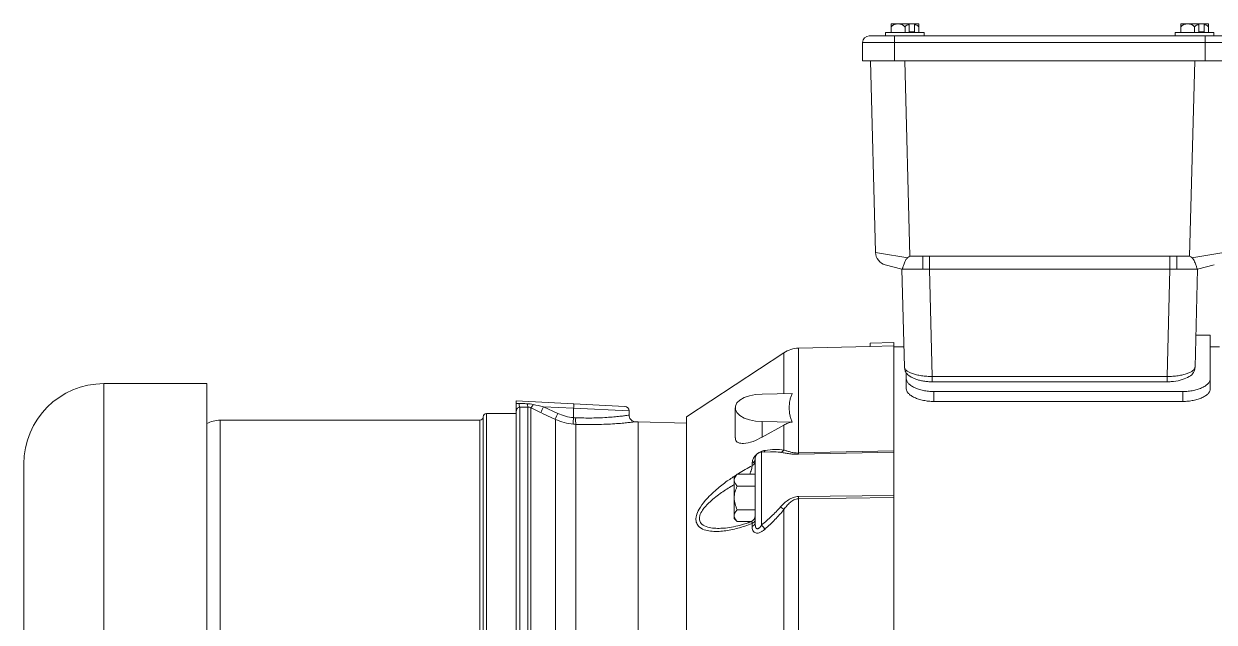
# Paper-space layout '_Bottom' of a CAD drawing. Header units: inches. Extents: x -13 to 10, y -4.5 to 6.8.
# Drawn here: x -13.03 to -2.26, y 1.44 to 6.85 of the extents above; entities that cross this region are included whole.
import ezdxf

# ---------------------------------------------------------------- set-up
doc = ezdxf.new("R2010")
doc.units = ezdxf.units.IN
doc.header["$MEASUREMENT"] = 0

psp = doc.layouts.new('_Bottom')

# ---------------------------------------------------------------- linework, layer by layer
at = {"color": 7, "linetype": 'Continuous', "lineweight": 15}
for p, q in [((-5.182, 6.849), (-5.182, 6.77)), ((-5.182, 6.849), (-4.931, 6.849)), ((-5.056, 6.822), (-5.056, 6.77)), ((-5.017, 6.845), (-5.017, 6.775)), ((-4.971, 6.775), (-4.971, 6.845)), ((-4.931, 6.849), (-4.931, 6.77)), ((-2.562, 6.849), (-2.562, 6.77)), ((-2.562, 6.849), (-2.312, 6.849)), ((-2.437, 6.822), (-2.437, 6.77)), ((-2.397, 6.845), (-2.397, 6.775)), ((-2.351, 6.775), (-2.351, 6.845)), ((-2.312, 6.849), (-2.312, 6.77)), ((-2.054, 6.679), (-5.439, 6.679)), ((-5.439, 6.515), (-5.439, 6.679)), ((-5.379, 6.739), (-2.115, 6.739)), ((-5.231, 6.77), (-5.231, 6.739)), ((-4.883, 6.77), (-5.231, 6.77)), ((-5.152, 6.739), (-5.152, 6.515)), ((-5.017, 6.775), (-4.971, 6.775)), ((-4.883, 6.739), (-4.883, 6.77)), ((-2.611, 6.77), (-2.611, 6.739)), ((-2.263, 6.77), (-2.611, 6.77)), ((-2.397, 6.775), (-2.351, 6.775)), ((-2.341, 6.515), (-2.341, 6.739)), ((-2.263, 6.739), (-2.263, 6.77)), ((-2.054, 6.515), (-5.439, 6.515)), ((-5.323, 4.783), (-5.368, 6.515)), ((-5.058, 6.515), (-5.012, 4.747)), ((-2.481, 4.747), (-2.435, 6.515)), ((-5.012, 4.747), (-4.895, 4.747)), ((-4.895, 4.63), (-4.895, 4.747)), ((-4.834, 4.747), (-2.659, 4.747)), ((-4.834, 4.63), (-4.834, 4.747)), ((-2.659, 4.63), (-2.659, 4.747)), ((-2.598, 4.747), (-2.481, 4.747)), ((-2.598, 4.63), (-2.598, 4.747)), ((-5.084, 4.63), (-5.234, 4.67)), ((-2.259, 4.67), (-2.409, 4.63)), ((-5.084, 4.63), (-2.409, 4.63)), ((-5.061, 3.745), (-5.084, 4.63)), ((-4.834, 4.63), (-4.809, 3.661)), ((-2.684, 3.661), (-2.659, 4.63)), ((-2.409, 4.63), (-2.432, 3.745)), ((-2.294, 4.035), (-2.424, 4.035)), ((-2.294, 4.035), (-2.294, 3.549)), ((-5.372, 3.933), (-6.02, 3.916)), ((-5.372, 3.963), (-5.157, 3.969)), ((-5.372, 3.963), (-5.372, 3.933)), ((-5.157, 3.939), (-5.372, 3.933)), ((-5.157, 3.969), (-5.157, 2.989)), ((-5.066, 3.928), (-5.157, 3.928)), ((-2.211, 3.928), (-2.294, 3.928)), ((-6.151, 3.875), (-7.032, 3.296)), ((-5.044, 3.692), (-5.044, 3.549)), ((-11.371, 3.596), (-12.302, 3.596)), ((-11.371, 3.596), (-11.371, -0.003)), ((-4.809, 3.661), (-2.684, 3.661)), ((-4.809, 3.613), (-4.809, 3.661)), ((-2.684, 3.613), (-4.809, 3.613)), ((-2.684, 3.613), (-2.684, 3.661)), ((-6.077, 3.506), (-6.348, 3.502)), ((-4.794, 3.524), (-4.794, 3.435)), ((-2.544, 3.524), (-4.794, 3.524)), ((-2.544, 3.524), (-2.544, 3.435)), ((-8.572, 3.44), (-7.589, 3.389)), ((-8.572, 3.415), (-8.572, 3.44)), ((-8.572, 3.351), (-8.572, -3.351)), ((-8.541, 3.383), (-8.541, -3.383)), ((-8.467, 3.384), (-8.467, -3.384)), ((-8.441, 3.378), (-8.441, -3.378)), ((-8.327, 3.387), (-8.197, 3.327)), ((-8.054, 3.373), (-8.327, 3.387)), ((-8.054, 3.289), (-8.054, 3.373)), ((-7.551, 3.311), (-7.551, 3.349)), ((-6.592, 3.377), (-6.592, 3.107)), ((-4.794, 3.435), (-2.544, 3.435)), ((-8.901, 3.265), (-11.252, 3.265)), ((-8.871, 3.295), (-8.871, -3.295)), ((-8.572, 3.325), (-8.841, 3.325)), ((-8.219, 3.273), (-8.219, -3.273)), ((-7.471, 3.25), (-7.496, 3.251)), ((-7.032, 3.238), (-7.471, 3.25)), ((-7.471, 3.25), (-7.471, -3.25)), ((-7.032, -3.296), (-7.032, 3.296)), ((-6.348, 3.112), (-6.348, 3.253)), ((-6.348, 3.253), (-6.077, 3.249)), ((-8.034, 3.228), (-8.034, -3.228)), ((-6.151, 3.221), (-6.348, 3.112)), ((-6.151, 3.221), (-6.151, 2.996)), ((-6.412, 2.337), (-6.412, 2.918)), ((-6.272, 2.98), (-6.353, 2.978)), ((-6.02, 2.969), (-5.157, 2.989)), ((-5.157, 2.977), (-6.02, 2.957)), ((-5.157, 2.586), (-5.157, 2.977)), ((-13.027, -2.87), (-13.027, 2.87)), ((-6.439, 2.854), (-6.439, 2.876)), ((-6.573, 2.777), (-6.602, 2.749)), ((-6.602, 2.378), (-6.602, 2.749)), ((-6.573, 2.777), (-6.412, 2.777)), ((-6.573, 2.67), (-6.412, 2.67)), ((-6.02, 2.575), (-5.157, 2.586)), ((-5.157, 2.566), (-6.02, 2.555)), ((-6.02, 2.555), (-6.02, -2.555)), ((-5.157, 2.566), (-5.157, -2.566)), ((-6.602, 2.378), (-6.573, 2.349)), ((-6.573, 2.456), (-6.412, 2.456)), ((-6.151, 2.459), (-6.151, 0.255)), ((-6.573, 2.349), (-6.448, 2.349)), ((-6.439, 2.306), (-6.439, 2.333))]:
    psp.add_line(p, q, dxfattribs=at)
at = {"color": 8, "linetype": 'Continuous', "lineweight": 15}
for p, q in [((-6.02, 3.916), (-6.02, 2.969)), ((-6.151, 3.875), (-6.151, 3.505)), ((-12.302, 3.596), (-12.302, -3.596)), ((-7.551, 3.349), (-8.054, 3.373)), ((-11.252, 3.265), (-11.252, 0.246)), ((-8.901, 3.265), (-8.901, -3.265)), ((-8.841, 3.325), (-8.841, -3.325)), ((-6.353, 2.978), (-6.353, 2.319)), ((-6.47, 2.336), (-6.47, 2.349))]:
    psp.add_line(p, q, dxfattribs=at)
at = {"color": 7, "linetype": 'Continuous', "lineweight": 15, "flags": 128}
for points in [[(-6.348, 3.502), (-6.407, 3.498), (-6.462, 3.487), (-6.51, 3.47), (-6.549, 3.447), (-6.576, 3.421), (-6.59, 3.392), (-6.59, 3.363), (-6.576, 3.334), (-6.549, 3.308), (-6.51, 3.285), (-6.462, 3.268), (-6.407, 3.257), (-6.348, 3.253)], [(-8.219, 3.273), (-8.328, 3.324), (-8.349, 3.334)]]:
    psp.add_lwpolyline(points, dxfattribs=at)
at = {"color": 7, "linetype": 'Continuous', "lineweight": 15}
for centre, radius, start, end in [((-5.118, 6.76), 0.0883, 90.6854, 136.0185), ((-5.12, 6.76), 0.0883, 43.9815, 89.3146), ((-4.991, 6.757), 0.0917, 106.7008, 135.5459), ((-5.185, 6.774), 0.182, 23.0959, 24.2538), ((-5.138, 6.774), 0.182, 23.0959, 24.2538), ((-4.997, 6.757), 0.0917, 44.4541, 73.2992), ((-2.498, 6.76), 0.0883, 90.6854, 136.0185), ((-2.5, 6.76), 0.0883, 43.9815, 89.3146), ((-2.371, 6.757), 0.0917, 106.7008, 135.5459), ((-2.565, 6.774), 0.182, 23.0959, 24.2538), ((-2.518, 6.774), 0.182, 23.0959, 24.2538), ((-2.377, 6.757), 0.0917, 44.4541, 73.2992), ((-5.379, 6.679), 0.06, 90, 180), ((-3.97, 12.057), 7.399, 259.468, 261.7562), ((-5.203, 4.786), 0.12, 181.5, 255), ((-3.523, 12.057), 7.399, 278.2438, 280.532), ((-6.014, 3.667), 0.25, 91.5, 123.3351), ((-12.302, 2.87), 0.726, 90, 180), ((-8.409, 3.417), 0.137, 180.2705, 194.211), ((-8.355, 3.415), 0.116, 180.609, 195.5927), ((-8.512, 3.451), 0.102, 314.2137, 334.9553), ((-7.941, 3.196), 0.431, 153.6061, 161.3174), ((-8.245, 3.393), 0.192, 354.0433, 5.9567), ((-7.591, 3.349), 0.04, 1.3179, 87), ((-11.252, 3.015), 0.25, 90, 118.6854), ((-8.901, 3.295), 0.03, 270, 0), ((-8.841, 3.295), 0.03, 90, 180), ((-7.81, 3.135), 0.432, 153.6101, 161.3052), ((-7.644, 3.24), 0.413, 173.2726, 181.4449), ((-7.783, 3.266), 0.253, 175.2727, 188.6544), ((-6.457, 2.918), 0.0454, 293.7861, 356.9186), ((-6.352, 2.918), 0.06, 91.5, 180), ((-6.191, 3.023), 0.0489, 280.5988, 325.7174), ((-6.542, 2.963), 0.522, 359.3655, 0.6345), ((-6.456, 2.896), 0.0451, 293.4992, 356.7984), ((-5.946, 2.777), 0.379, 231.3653, 237.2181), ((-7.702, 2.565), 1.682, 359.6508, 0.3492), ((-6.471, 2.404), 0.06, 290.0197, 359.9915), ((-6.449, 2.369), 0.0378, 286.1388, 352.9984), ((-6.449, 2.342), 0.0375, 285.7369, 352.7449), ((-6.677, 2.016), 0.443, 36.6495, 42.9888)]:
    psp.add_arc(centre, radius, start, end, dxfattribs=at)
at = {"color": 8, "linetype": 'Continuous', "lineweight": 15}
psp.add_arc((-6.358, 3.011), 0.0405, 305.3998, 333.3049, dxfattribs=at)
at = {"color": 7, "linetype": 'Continuous', "lineweight": 15}
for points in [[(-5.031, 4.735), (-5.025, 4.739), (-5.018, 4.743), (-5.012, 4.747)], [(-4.895, 4.747), (-4.875, 4.747), (-4.855, 4.747), (-4.834, 4.747)], [(-2.462, 4.735), (-2.468, 4.739), (-2.475, 4.743), (-2.481, 4.747)], [(-5.084, 4.63), (-5.084, 4.63), (-5.084, 4.63), (-5.084, 4.63)], [(-2.409, 4.63), (-2.409, 4.63), (-2.409, 4.63), (-2.409, 4.63)], [(-8.572, 3.415), (-8.563, 3.416), (-8.554, 3.416), (-8.546, 3.416)], [(-8.471, 3.414), (-8.454, 3.414), (-8.437, 3.412), (-8.42, 3.408)], [(-8.349, 3.334), (-8.38, 3.348), (-8.411, 3.363), (-8.441, 3.378)], [(-8.42, 3.408), (-8.389, 3.401), (-8.358, 3.394), (-8.327, 3.387)], [(-8.054, 3.289), (-8.048, 3.288), (-8.042, 3.287), (-8.036, 3.287)], [(-8.034, 3.228), (-8.041, 3.229), (-8.049, 3.229), (-8.056, 3.23)], [(-5.157, 2.989), (-5.157, 2.984), (-5.157, 2.98), (-5.157, 2.977)], [(-5.157, 2.586), (-5.157, 2.579), (-5.157, 2.572), (-5.157, 2.566)]]:
    psp.add_open_spline(points, degree=3, dxfattribs=at)
for points, knots in [([(-2.659, 4.747), (-2.651, 4.747), (-2.643, 4.747), (-2.636, 4.747), (-2.623, 4.747), (-2.611, 4.747), (-2.598, 4.747)], [0, 0, 0, 0, 0.000583438, 0.000583438, 0.000583438, 0.001530285, 0.001530285, 0.001530285, 0.001530285]), ([(-5.084, 4.63), (-5.083, 4.63), (-5.082, 4.631), (-5.08, 4.634), (-5.079, 4.636), (-5.077, 4.641), (-5.076, 4.645), (-5.073, 4.653), (-5.072, 4.658), (-5.068, 4.668), (-5.066, 4.674), (-5.062, 4.686), (-5.06, 4.692), (-5.054, 4.705), (-5.051, 4.712), (-5.045, 4.721), (-5.043, 4.724), (-5.038, 4.73), (-5.035, 4.733), (-5.031, 4.735)], [0, 0, 0, 0, 0.125, 0.125, 0.25, 0.25, 0.375, 0.375, 0.5, 0.5, 0.625, 0.625, 0.75, 0.75, 0.875, 0.875, 0.9375, 0.9375, 1, 1, 1, 1]), ([(-2.462, 4.735), (-2.458, 4.733), (-2.455, 4.73), (-2.45, 4.724), (-2.448, 4.721), (-2.442, 4.712), (-2.439, 4.705), (-2.433, 4.692), (-2.431, 4.686), (-2.427, 4.674), (-2.425, 4.668), (-2.421, 4.658), (-2.42, 4.653), (-2.417, 4.645), (-2.416, 4.641), (-2.414, 4.636), (-2.413, 4.634), (-2.411, 4.631), (-2.41, 4.63), (-2.409, 4.63)], [0, 0, 0, 0, 0.0625, 0.0625, 0.125, 0.125, 0.25, 0.25, 0.375, 0.375, 0.5, 0.5, 0.625, 0.625, 0.75, 0.75, 0.875, 0.875, 1, 1, 1, 1]), ([(-5.061, 3.745), (-5.061, 3.74), (-5.059, 3.734), (-5.055, 3.727), (-5.053, 3.724), (-5.048, 3.719), (-5.045, 3.716), (-5.036, 3.709), (-5.028, 3.704), (-5.015, 3.697), (-5.01, 3.695), (-5, 3.691), (-4.994, 3.689), (-4.977, 3.683), (-4.964, 3.679), (-4.944, 3.674), (-4.937, 3.673), (-4.922, 3.67), (-4.915, 3.668), (-4.892, 3.665), (-4.876, 3.663), (-4.843, 3.661), (-4.826, 3.661), (-4.809, 3.661)], [0, 0, 0, 0, 0.125, 0.125, 0.1875, 0.1875, 0.25, 0.25, 0.375, 0.375, 0.4375, 0.4375, 0.5, 0.5, 0.625, 0.625, 0.6875, 0.6875, 0.75, 0.75, 0.875, 0.875, 1, 1, 1, 1]), ([(-5.06, 3.744), (-5.059, 3.737), (-5.059, 3.719), (-5.051, 3.701), (-5.044, 3.693), (-5.044, 3.692)], [0, 0, 0, 0, 0.392114, 0.956691, 1, 1, 1, 1]), ([(-4.809, 3.613), (-4.823, 3.613), (-4.836, 3.613), (-4.862, 3.616), (-4.875, 3.617), (-4.9, 3.621), (-4.912, 3.624), (-4.936, 3.629), (-4.947, 3.633), (-4.968, 3.64), (-4.977, 3.644), (-4.995, 3.653), (-5.003, 3.657), (-5.025, 3.671), (-5.036, 3.681), (-5.044, 3.692)], [0, 0, 0, 0, 0.125, 0.125, 0.25, 0.25, 0.375, 0.375, 0.5, 0.5, 0.625, 0.625, 0.75, 0.75, 1, 1, 1, 1]), ([(-2.684, 3.661), (-2.667, 3.661), (-2.65, 3.661), (-2.618, 3.663), (-2.601, 3.665), (-2.571, 3.67), (-2.556, 3.672), (-2.536, 3.677), (-2.529, 3.679), (-2.516, 3.683), (-2.504, 3.686), (-2.494, 3.691), (-2.483, 3.695), (-2.478, 3.697), (-2.465, 3.704), (-2.457, 3.709), (-2.445, 3.719), (-2.44, 3.724), (-2.434, 3.734), (-2.432, 3.74), (-2.432, 3.745)], [0, 0, 0, 0, 0.125, 0.125, 0.25, 0.25, 0.375, 0.375, 0.4375, 0.4375, 0.5, 0.5625, 0.5625, 0.625, 0.625, 0.75, 0.75, 0.875, 0.875, 1, 1, 1, 1]), ([(-2.451, 3.693), (-2.453, 3.69), (-2.458, 3.675), (-2.497, 3.651), (-2.563, 3.625), (-2.631, 3.614), (-2.672, 3.613), (-2.684, 3.613)], [0, 0, 0, 0, 0.067212, 0.347182, 0.622926, 0.88418, 1, 1, 1, 1]), ([(-2.45, 3.691), (-2.449, 3.693), (-2.441, 3.702), (-2.434, 3.72), (-2.433, 3.738), (-2.433, 3.745)], [0, 0, 0, 0, 0.089124, 0.657859, 1, 1, 1, 1]), ([(-4.794, 3.524), (-4.81, 3.524), (-4.827, 3.525), (-4.859, 3.529), (-4.875, 3.531), (-4.906, 3.537), (-4.92, 3.541), (-4.94, 3.548), (-4.947, 3.55), (-4.96, 3.555), (-4.966, 3.558), (-4.977, 3.564), (-4.983, 3.567), (-4.993, 3.573), (-4.998, 3.576), (-5.011, 3.585), (-5.019, 3.592), (-5.031, 3.606), (-5.036, 3.613), (-5.042, 3.628), (-5.044, 3.635), (-5.044, 3.642)], [0, 0, 0, 0, 0.125, 0.125, 0.25, 0.25, 0.375, 0.375, 0.4375, 0.4375, 0.5, 0.5, 0.5625, 0.5625, 0.625, 0.625, 0.75, 0.75, 0.875, 0.875, 1, 1, 1, 1]), ([(-2.294, 3.642), (-2.294, 3.635), (-2.295, 3.628), (-2.301, 3.613), (-2.306, 3.606), (-2.318, 3.592), (-2.326, 3.585), (-2.339, 3.576), (-2.344, 3.573), (-2.355, 3.567), (-2.36, 3.564), (-2.377, 3.555), (-2.39, 3.55), (-2.417, 3.541), (-2.432, 3.537), (-2.454, 3.533), (-2.462, 3.531), (-2.478, 3.529), (-2.486, 3.528), (-2.51, 3.525), (-2.527, 3.524), (-2.544, 3.524)], [0, 0, 0, 0, 0.125, 0.125, 0.25, 0.25, 0.375, 0.375, 0.4375, 0.4375, 0.5, 0.5, 0.625, 0.625, 0.75, 0.75, 0.8125, 0.8125, 0.875, 0.875, 1, 1, 1, 1]), ([(-6.077, 3.506), (-6.082, 3.495), (-6.086, 3.485), (-6.093, 3.464), (-6.095, 3.453), (-6.101, 3.421), (-6.103, 3.399), (-6.103, 3.356), (-6.101, 3.334), (-6.095, 3.302), (-6.093, 3.291), (-6.086, 3.27), (-6.082, 3.26), (-6.077, 3.249)], [0, 0, 0, 0, 0.125, 0.125, 0.25, 0.25, 0.5, 0.5, 0.75, 0.75, 0.875, 0.875, 1, 1, 1, 1]), ([(-5.044, 3.549), (-5.044, 3.542), (-5.042, 3.535), (-5.036, 3.521), (-5.031, 3.514), (-5.018, 3.501), (-5.011, 3.494), (-4.997, 3.485), (-4.992, 3.482), (-4.982, 3.476), (-4.976, 3.473), (-4.959, 3.465), (-4.946, 3.46), (-4.919, 3.451), (-4.904, 3.448), (-4.882, 3.443), (-4.874, 3.442), (-4.858, 3.439), (-4.85, 3.438), (-4.826, 3.436), (-4.81, 3.435), (-4.794, 3.435)], [0, 0, 0, 0, 0.125, 0.125, 0.25, 0.25, 0.375, 0.375, 0.4375, 0.4375, 0.5, 0.5, 0.625, 0.625, 0.75, 0.75, 0.8125, 0.8125, 0.875, 0.875, 1, 1, 1, 1]), ([(-2.544, 3.435), (-2.527, 3.435), (-2.511, 3.436), (-2.479, 3.439), (-2.463, 3.442), (-2.433, 3.448), (-2.419, 3.451), (-2.398, 3.458), (-2.391, 3.46), (-2.379, 3.465), (-2.373, 3.467), (-2.355, 3.476), (-2.345, 3.481), (-2.327, 3.494), (-2.319, 3.5), (-2.31, 3.511), (-2.307, 3.514), (-2.302, 3.521), (-2.3, 3.525), (-2.295, 3.535), (-2.294, 3.542), (-2.294, 3.549)], [0, 0, 0, 0, 0.125, 0.125, 0.25, 0.25, 0.375, 0.375, 0.4375, 0.4375, 0.5, 0.5, 0.625, 0.625, 0.75, 0.75, 0.8125, 0.8125, 0.875, 0.875, 1, 1, 1, 1]), ([(-8.572, 3.415), (-8.572, 3.409), (-8.572, 3.403), (-8.572, 3.392), (-8.572, 3.387), (-8.572, 3.377), (-8.572, 3.373), (-8.572, 3.366), (-8.572, 3.363), (-8.572, 3.357), (-8.572, 3.354), (-8.572, 3.351)], [0, 0, 0, 0, 0.25, 0.25, 0.5, 0.5, 0.75, 0.75, 0.875, 0.875, 1, 1, 1, 1]), ([(-8.541, 3.383), (-8.544, 3.383), (-8.546, 3.383), (-8.55, 3.381), (-8.551, 3.381), (-8.556, 3.378), (-8.559, 3.375), (-8.563, 3.371), (-8.565, 3.369), (-8.567, 3.365), (-8.568, 3.363), (-8.57, 3.359), (-8.571, 3.357), (-8.571, 3.353), (-8.572, 3.352), (-8.572, 3.351)], [0, 0, 0, 0, 0.125, 0.125, 0.25, 0.25, 0.5, 0.5, 0.625, 0.625, 0.75, 0.75, 0.875, 0.875, 1, 1, 1, 1]), ([(-8.546, 3.416), (-8.532, 3.416), (-8.518, 3.415), (-8.504, 3.415), (-8.493, 3.415), (-8.482, 3.415), (-8.471, 3.414)], [0, 0, 0, 0, 0.001049059, 0.001049059, 0.001049059, 0.001898795, 0.001898795, 0.001898795, 0.001898795]), ([(-8.467, 3.384), (-8.478, 3.384), (-8.489, 3.384), (-8.5, 3.384), (-8.514, 3.384), (-8.528, 3.383), (-8.541, 3.383)], [0, 0, 0, 0, 0.000851736, 0.000851736, 0.000851736, 0.001903169, 0.001903169, 0.001903169, 0.001903169]), ([(-8.441, 3.378), (-8.445, 3.38), (-8.449, 3.382), (-8.458, 3.384), (-8.462, 3.384), (-8.467, 3.384)], [0, 0, 0, 0, 0.5, 0.5, 1, 1, 1, 1]), ([(-8.056, 3.23), (-8.085, 3.232), (-8.112, 3.237), (-8.167, 3.252), (-8.193, 3.262), (-8.219, 3.273)], [0, 0, 0, 0, 0.5, 0.5, 1, 1, 1, 1]), ([(-8.197, 3.327), (-8.174, 3.316), (-8.151, 3.308), (-8.103, 3.295), (-8.079, 3.291), (-8.054, 3.289)], [0, 0, 0, 0, 0.5, 0.5, 1, 1, 1, 1]), ([(-7.496, 3.251), (-7.495, 3.251), (-7.493, 3.251), (-7.504, 3.25), (-7.529, 3.247), (-7.572, 3.242), (-7.629, 3.237), (-7.699, 3.232), (-7.78, 3.228), (-7.89, 3.225), (-7.979, 3.227), (-8.034, 3.228)], [0, 0, 0, 0, 0.014653, 0.128635, 0.239038, 0.352705, 0.464309, 0.579147, 0.691958, 0.808037, 1, 1, 1, 1]), ([(-7.509, 3.254), (-7.514, 3.256), (-7.525, 3.26), (-7.539, 3.273), (-7.55, 3.291), (-7.551, 3.304), (-7.551, 3.311)], [0, 0, 0, 0, 0.204156, 0.462083, 0.737363, 1, 1, 1, 1]), ([(-6.077, 3.249), (-6.09, 3.246), (-6.103, 3.243), (-6.128, 3.233), (-6.14, 3.228), (-6.151, 3.221)], [0, 0, 0, 0, 0.5, 0.5, 1, 1, 1, 1]), ([(-6.348, 3.112), (-6.375, 3.098), (-6.436, 3.068), (-6.513, 3.051), (-6.567, 3.06), (-6.591, 3.08), (-6.589, 3.101), (-6.589, 3.107)], [0, 0, 0, 0, 0.234436, 0.514479, 0.715188, 0.916711, 1, 1, 1, 1]), ([(-6.439, 2.876), (-6.439, 2.882), (-6.438, 2.887), (-6.436, 2.899), (-6.434, 2.905), (-6.429, 2.918), (-6.425, 2.924), (-6.417, 2.938), (-6.411, 2.944), (-6.402, 2.953), (-6.399, 2.956), (-6.392, 2.962), (-6.389, 2.965), (-6.382, 2.97), (-6.378, 2.972), (-6.371, 2.976), (-6.367, 2.978), (-6.356, 2.984), (-6.349, 2.986), (-6.335, 2.991), (-6.328, 2.992), (-6.322, 2.993)], [0, 0, 0, 0, 0.125, 0.125, 0.25, 0.25, 0.375, 0.375, 0.5, 0.5, 0.5625, 0.5625, 0.625, 0.625, 0.6875, 0.6875, 0.75, 0.75, 0.875, 0.875, 1, 1, 1, 1]), ([(-6.322, 2.993), (-6.291, 2.997), (-6.261, 3), (-6.204, 3.001), (-6.177, 3), (-6.151, 2.996)], [0, 0, 0, 0, 0.5, 0.5, 1, 1, 1, 1]), ([(-6.02, 2.957), (-6.037, 2.957), (-6.052, 2.957), (-6.083, 2.96), (-6.097, 2.962), (-6.124, 2.966), (-6.137, 2.968), (-6.161, 2.972), (-6.172, 2.974), (-6.182, 2.975)], [0, 0, 0, 0, 0.25, 0.25, 0.5, 0.5, 0.75, 0.75, 1, 1, 1, 1]), ([(-6.151, 2.996), (-6.143, 2.993), (-6.135, 2.99), (-6.116, 2.985), (-6.107, 2.982), (-6.085, 2.976), (-6.074, 2.973), (-6.055, 2.97), (-6.048, 2.97), (-6.035, 2.969), (-6.027, 2.968), (-6.02, 2.969)], [0, 0, 0, 0, 0.25, 0.25, 0.5, 0.5, 0.75, 0.75, 0.875, 0.875, 1, 1, 1, 1]), ([(-6.602, 2.724), (-6.602, 2.733), (-6.599, 2.742), (-6.588, 2.76), (-6.581, 2.769), (-6.573, 2.777)], [0, 0, 0, 0, 0.5, 0.5, 1, 1, 1, 1]), ([(-6.573, 2.67), (-6.581, 2.679), (-6.588, 2.687), (-6.596, 2.701), (-6.598, 2.705), (-6.601, 2.714), (-6.602, 2.719), (-6.602, 2.724)], [0, 0, 0, 0, 0.5, 0.5, 0.75, 0.75, 1, 1, 1, 1]), ([(-6.602, 2.563), (-6.602, 2.582), (-6.599, 2.6), (-6.591, 2.627), (-6.588, 2.636), (-6.581, 2.654), (-6.577, 2.662), (-6.573, 2.67)], [0, 0, 0, 0, 0.5, 0.5, 0.75, 0.75, 1, 1, 1, 1]), ([(-6.573, 2.456), (-6.581, 2.473), (-6.588, 2.49), (-6.596, 2.517), (-6.598, 2.526), (-6.601, 2.544), (-6.602, 2.554), (-6.602, 2.563)], [0, 0, 0, 0, 0.5, 0.5, 0.75, 0.75, 1, 1, 1, 1]), ([(-6.353, 2.319), (-6.323, 2.344), (-6.293, 2.37), (-6.236, 2.424), (-6.209, 2.452), (-6.182, 2.481)], [0, 0, 0, 0, 0.5, 0.5, 1, 1, 1, 1]), ([(-6.182, 2.481), (-6.172, 2.493), (-6.161, 2.505), (-6.137, 2.526), (-6.124, 2.536), (-6.097, 2.554), (-6.083, 2.561), (-6.052, 2.572), (-6.037, 2.575), (-6.02, 2.575)], [0, 0, 0, 0, 0.25, 0.25, 0.5, 0.5, 0.75, 0.75, 1, 1, 1, 1]), ([(-6.02, 2.555), (-6.027, 2.555), (-6.034, 2.554), (-6.048, 2.55), (-6.055, 2.548), (-6.074, 2.538), (-6.085, 2.53), (-6.107, 2.512), (-6.116, 2.502), (-6.135, 2.481), (-6.143, 2.47), (-6.151, 2.459)], [0, 0, 0, 0, 0.125, 0.125, 0.25, 0.25, 0.5, 0.5, 0.75, 0.75, 1, 1, 1, 1]), ([(-6.602, 2.403), (-6.602, 2.412), (-6.599, 2.421), (-6.588, 2.439), (-6.581, 2.448), (-6.573, 2.456)], [0, 0, 0, 0, 0.5, 0.5, 1, 1, 1, 1]), ([(-6.573, 2.349), (-6.581, 2.357), (-6.588, 2.366), (-6.596, 2.379), (-6.598, 2.384), (-6.601, 2.393), (-6.602, 2.398), (-6.602, 2.403)], [0, 0, 0, 0, 0.5, 0.5, 0.75, 0.75, 1, 1, 1, 1]), ([(-6.151, 2.459), (-6.177, 2.427), (-6.204, 2.396), (-6.261, 2.337), (-6.291, 2.309), (-6.322, 2.281)], [0, 0, 0, 0, 0.5, 0.5, 1, 1, 1, 1]), ([(-6.452, 2.348), (-6.458, 2.346), (-6.496, 2.33), (-6.562, 2.312), (-6.643, 2.294), (-6.695, 2.288), (-6.719, 2.288), (-6.721, 2.288)], [0, 0, 0, 0, 0.062478, 0.413126, 0.702682, 0.967397, 1, 1, 1, 1]), ([(-6.322, 2.281), (-6.328, 2.275), (-6.335, 2.27), (-6.349, 2.26), (-6.356, 2.256), (-6.371, 2.25), (-6.378, 2.247), (-6.389, 2.245), (-6.392, 2.245), (-6.399, 2.245), (-6.402, 2.246), (-6.411, 2.248), (-6.417, 2.251), (-6.425, 2.258), (-6.429, 2.263), (-6.437, 2.279), (-6.439, 2.292), (-6.439, 2.306)], [0, 0, 0, 0, 0.125, 0.125, 0.25, 0.25, 0.375, 0.375, 0.4375, 0.4375, 0.5, 0.5, 0.625, 0.625, 0.75, 0.75, 1, 1, 1, 1]), ([(-6.412, 2.337), (-6.412, 2.327), (-6.411, 2.317), (-6.408, 2.303), (-6.407, 2.298), (-6.404, 2.292), (-6.403, 2.29), (-6.4, 2.287), (-6.398, 2.286), (-6.395, 2.284), (-6.393, 2.284), (-6.389, 2.284), (-6.387, 2.285), (-6.382, 2.286), (-6.38, 2.288), (-6.376, 2.29), (-6.374, 2.292), (-6.369, 2.297), (-6.365, 2.301), (-6.359, 2.31), (-6.356, 2.314), (-6.353, 2.319)], [0, 0, 0, 0, 0.25, 0.25, 0.375, 0.375, 0.4375, 0.4375, 0.5, 0.5, 0.5625, 0.5625, 0.625, 0.625, 0.6875, 0.6875, 0.75, 0.75, 0.875, 0.875, 1, 1, 1, 1])]:
    psp.add_open_spline(points, degree=3, knots=knots, dxfattribs=at)
at = {"color": 8, "linetype": 'Continuous', "lineweight": 15}
for points, knots in [([(-8.036, 3.287), (-7.986, 3.286), (-7.908, 3.284), (-7.809, 3.287), (-7.736, 3.291), (-7.673, 3.297), (-7.622, 3.302), (-7.583, 3.307), (-7.56, 3.31), (-7.55, 3.311), (-7.552, 3.311), (-7.553, 3.311)], [0, 0, 0, 0, 0.1902408, 0.3024521, 0.4179875, 0.5297265, 0.644673, 0.7558058, 0.8701238, 0.9817163, 1, 1, 1, 1]), ([(-6.182, 2.975), (-6.209, 2.979), (-6.237, 2.982), (-6.269, 2.98), (-6.272, 2.979)], [0, 0, 0, 0, 0.914557, 1, 1, 1, 1]), ([(-6.571, 2.777), (-6.568, 2.78), (-6.524, 2.809), (-6.48, 2.832), (-6.439, 2.854)], [0, 0, 0, 0, 0.070232, 1, 1, 1, 1]), ([(-6.46, 2.777), (-6.457, 2.784), (-6.452, 2.798), (-6.445, 2.819), (-6.441, 2.838), (-6.439, 2.849), (-6.439, 2.853), (-6.439, 2.854)], [0, 0, 0, 0, 0.2577473, 0.5446754, 0.7827687, 0.9391133, 1, 1, 1, 1]), ([(-6.439, 2.333), (-6.461, 2.325), (-6.525, 2.3), (-6.632, 2.272), (-6.736, 2.258), (-6.816, 2.261), (-6.877, 2.274), (-6.923, 2.301), (-6.947, 2.342), (-6.948, 2.377), (-6.94, 2.417), (-6.918, 2.468), (-6.856, 2.551), (-6.767, 2.636), (-6.669, 2.714), (-6.606, 2.755), (-6.577, 2.773)], [0, 0, 0, 0, 0.0586765, 0.1724133, 0.2859368, 0.3485231, 0.4109636, 0.4850666, 0.5330064, 0.5811782, 0.5936334, 0.6487119, 0.7227955, 0.83018, 0.9220104, 1, 1, 1, 1]), ([(-6.602, 2.683), (-6.611, 2.677), (-6.655, 2.653), (-6.734, 2.6), (-6.823, 2.53), (-6.886, 2.46), (-6.909, 2.416), (-6.917, 2.383), (-6.915, 2.354), (-6.891, 2.319), (-6.844, 2.298), (-6.784, 2.287), (-6.742, 2.288), (-6.721, 2.288)], [0, 0, 0, 0, 0.042822, 0.188579, 0.354853, 0.465298, 0.544006, 0.561476, 0.628699, 0.696923, 0.806735, 0.903319, 1, 1, 1, 1]), ([(-6.439, 2.333), (-6.439, 2.336), (-6.439, 2.341), (-6.441, 2.347), (-6.445, 2.35), (-6.449, 2.348), (-6.451, 2.347)], [0, 0, 0, 0, 0.25467, 0.323006, 0.695616, 1, 1, 1, 1])]:
    psp.add_open_spline(points, degree=3, knots=knots, dxfattribs=at)

doc.saveas('drawing.dxf')
